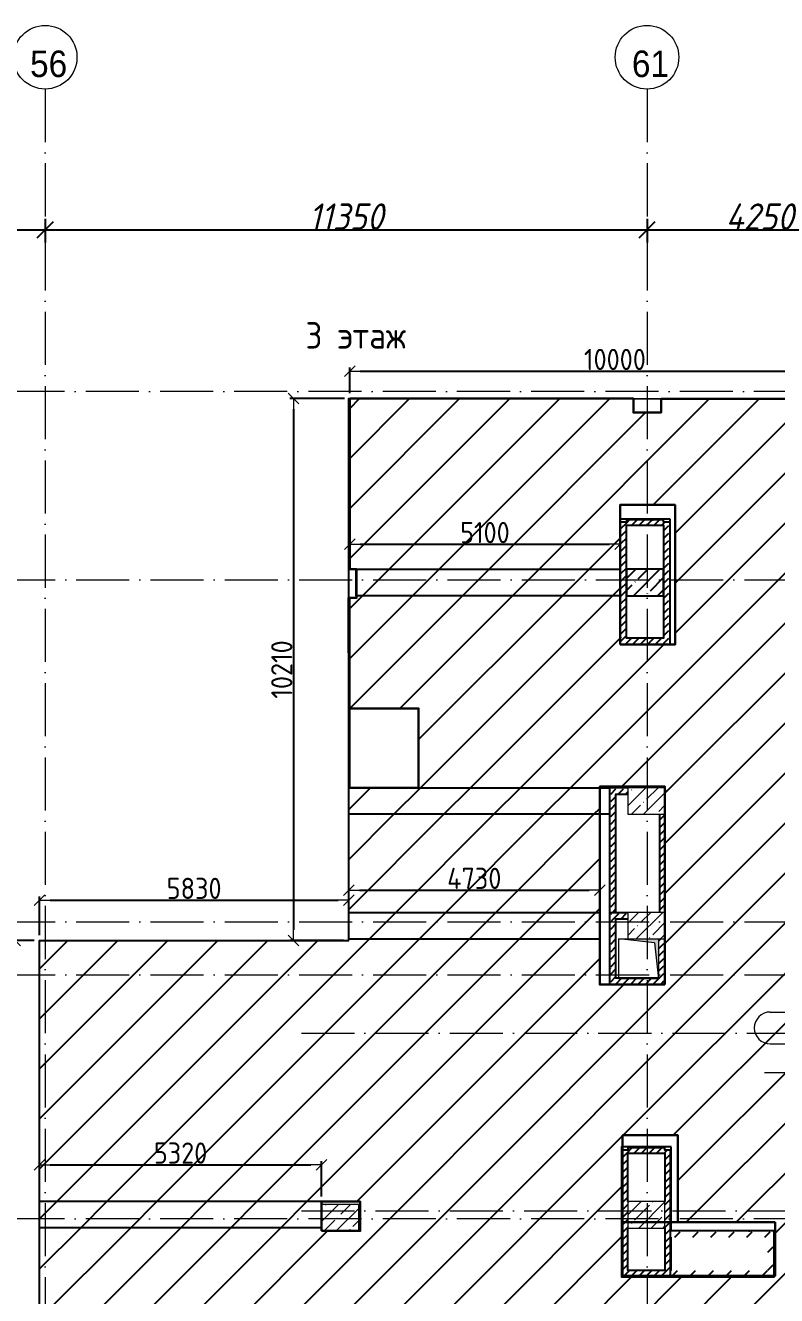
# Model space of a CAD drawing. Header units: millimetres. Extents: x 6277 to 253996, y -115614 to 184496.
# Drawn here: x 20718 to 34885, y 103459 to 127406 of the extents above; entities that cross this region are included whole.
import ezdxf

# ---------------------------------------------------------------- set-up
doc = ezdxf.new("R2010")
doc.units = ezdxf.units.MM
doc.linetypes.add('50_200_ШТРИХ_1Т_ш5_п1_п1_', pattern=[1400, 1000, -200, 0, -200])
for name, color, linetype, lineweight in [('A-ANNO-DIMS', 7, 'Continuous', 9), ('S-COLS-1', 7, 'Continuous', 5), ('Основные линии', 7, 'Continuous', 30), ('Размеры', 7, 'Continuous', 15)]:
    doc.layers.add(name, color=color, linetype=linetype, lineweight=lineweight)
for name, color, linetype, lineweight, true_color in [('A-AREA-IDEN-1', 7, 'Continuous', 9, 0xaaaaaa), ('M-EQPM-1', 7, 'Continuous', 9, 0xaaaaaa), ('M-EQPM-2', 7, 'Continuous', 9, 0xe2e2e2), ('Оси-1', 7, 'Continuous', 20, 0xaaaaaa), ('Оси-2', 7, 'Continuous', 9, 0xaaaaaa), ('Оси-3', 7, '50_200_ШТРИХ_1Т_ш5_п1_п1_', 9, 0xaaaaaa)]:
    doc.layers.add(name, color=color, linetype=linetype, lineweight=lineweight, true_color=true_color)
doc.styles.add('Arial', font='arial.ttf', dxfattribs={"width": 0.9, "height": 500})
doc.styles.add('ISOCPEUR_I_1', font='isocpeui.ttf', dxfattribs={"width": 0.9, "height": 500})
doc.styles.add('СПДС', font='isocpeur.ttf', dxfattribs={"width": 0.9})
doc.dimstyles.new('ISO-2_5_0_9К_БОЛЬШОЙ', dxfattribs={"dimscale": 304.8, "dimtxt": 497.990588, "dimasz": 0.984252, "dimexe": 0.787402, "dimexo": 0, "dimgap": 0, "dimtad": 1, "dimdec": 0, "dimzin": 0, "dimdsep": 46, "dimtxsty": 'ISOCPEUR_I_1', "dimblk1": 'OBLIQUE', "dimblk2": 'OBLIQUE', "dimsah": 1, "dimcen": 0.09, "dimdle": 0.787402, "dimazin": 0, "dimtfac": 1, "dimtdec": 4, "dimtix": 1, "dimtmove": 0, "dimatfit": 3, "dimfxl": 1, "dimtvp": 1, "dimtolj": 1, "dimtzin": 0, "dimarcsym": 2})
doc.dimstyles.new('Больше Размера А3', dxfattribs={"dimtxt": 400, "dimasz": 200, "dimexe": 70, "dimexo": 100, "dimgap": 20, "dimtad": 1, "dimdec": 0, "dimrnd": 10, "dimzin": 0, "dimdsep": 46, "dimtxsty": 'СПДС', "dimblk": 'ARROWHEAD_6', "dimcen": 1, "dimclrd": 256, "dimclre": 256, "dimclrt": 256, "dimazin": 0, "dimtfac": 1, "dimtdec": 0, "dimtmove": 2, "dimatfit": 3, "dimfxl": 1, "dimtolj": 1, "dimtzin": 0, "dimarcsym": 0})
pattern_1 = [(0, (-56770.59, 34851.68), (406.4, 101.6), [6.706, -298.094, 6.706, -298.094, -1625.6]), (0, (-56770.59, 34851.68), (406.4, 101.6), [-609.6, 6.706, -602.894, 6.706, -298.094, -711.2]), (0, (-56770.59, 34851.68), (406.4, 101.6), [-1524, 6.706, -196.494, 6.706, -501.294]), (120, (-56618.19, 34902.48), (-291.18818, 301.15272), [6.706, -298.094, 6.706, -298.094, -1625.6]), (120, (-56618.19, 34902.48), (-291.18818, 301.15272), [-609.6, 6.706, -602.894, 6.706, -298.094, -711.2]), (120, (-56618.19, 34902.48), (-291.18818, 301.15272), [-1524, 6.706, -196.494, 6.706, -501.294]), (240, (-56567.39, 35105.68), (-115.21182, -402.75272), [6.706, -298.094, 6.706, -298.094, -1625.6]), (240, (-56567.39, 35105.68), (-115.21182, -402.75272), [-609.6, 6.706, -602.894, 6.706, -298.094, -711.2]), (240, (-56567.39, 35105.68), (-115.21182, -402.75272), [-1524, 6.706, -196.494, 6.706, -501.294])]
pattern_2 = [(45, (-56770.59, 34851.68), (-70.71068, 70.71068), [])]
pattern_3 = [(0, (-56796.42, 34972.68), (406.4, 101.6), [6.706, -298.094, 6.706, -298.094, -1625.6]), (0, (-56796.42, 34972.68), (406.4, 101.6), [-609.6, 6.706, -602.894, 6.706, -298.094, -711.2]), (0, (-56796.42, 34972.68), (406.4, 101.6), [-1524, 6.706, -196.494, 6.706, -501.294]), (120, (-56644.02, 35023.48), (-291.18818, 301.15272), [6.706, -298.094, 6.706, -298.094, -1625.6]), (120, (-56644.02, 35023.48), (-291.18818, 301.15272), [-609.6, 6.706, -602.894, 6.706, -298.094, -711.2]), (120, (-56644.02, 35023.48), (-291.18818, 301.15272), [-1524, 6.706, -196.494, 6.706, -501.294]), (240, (-56593.22, 35226.68), (-115.21182, -402.75272), [6.706, -298.094, 6.706, -298.094, -1625.6]), (240, (-56593.22, 35226.68), (-115.21182, -402.75272), [-609.6, 6.706, -602.894, 6.706, -298.094, -711.2]), (240, (-56593.22, 35226.68), (-115.21182, -402.75272), [-1524, 6.706, -196.494, 6.706, -501.294])]
pattern_4 = [(45, (-56796.42, 34972.68), (-70.71068, 70.71068), [])]
pattern_5 = [(45, (-56770.59, 34851.68), (-169.70563, 169.70563), [])]

# ---------------------------------------------------------------- blocks, each defined once
blk = doc.blocks.new('BSC_Колонна _Прямоугольная - 500х700-V301-АИ_План этажа_Стены_3')
at = {"layer": 'S-COLS-1'}
h = blk.add_hatch(dxfattribs=at)
h.set_pattern_fill('FP_207', color=256, style=0, pattern_type=2)
h.set_pattern_definition([(315, (-70130.7, 83450), (228.0985, 228.0985), []), (315, (-70130.7, 83221.9), (228.0985, 228.0985), [403.225, -80.645, 6.706, -73.939])])
h.paths.add_polyline_path([(-250, 234), (-250, -350), (250, -350), (250, 350), (-250, 350)])
for p, q in [((250, 350), (-250, 350)), ((-250, 350), (-250, -350)), ((250, -350), (250, 350)), ((-250, -350), (250, -350))]:
    blk.add_line(p, q, dxfattribs=at)
blk = doc.blocks.new('BSC_Колонна _Прямоугольная - 500х700-V302-АИ_План этажа_Стены_3')
at = {"layer": 'S-COLS-1'}
h = blk.add_hatch(dxfattribs=at)
h.set_pattern_fill('FP_208', color=256, style=0, pattern_type=2)
h.set_pattern_definition([(315, (-70130.7, 89200), (228.0985, 228.0985), []), (315, (-70130.7, 88971.9), (228.0985, 228.0985), [403.225, -80.645, 6.706, -73.939])])
h.paths.add_polyline_path([(-250, 350), (-250, -350), (250, -350), (250, 350), (-103, 350)])
for p, q in [((250, 350), (-250, 350)), ((-250, 350), (-250, -350)), ((250, -350), (250, 350)), ((-250, -350), (250, -350))]:
    blk.add_line(p, q, dxfattribs=at)
blk = doc.blocks.new('BSC_Колонна _Прямоугольная - 500х700-V304-АИ_План этажа_Стены_3')
at = {"layer": 'S-COLS-1'}
h = blk.add_hatch(dxfattribs=at)
h.set_pattern_fill('FP_210', color=256, style=0, pattern_type=2)
h.set_pattern_definition([(315, (-75580.7, 89200), (228.0985, 228.0985), []), (315, (-75580.7, 88971.9), (228.0985, 228.0985), [403.225, -80.645, 6.706, -73.939])])
h.paths.add_polyline_path([(-250, 350), (-250, -350), (250, -350), (250, 350), (110, 350)])
for p, q in [((250, 350), (-250, 350)), ((250, -350), (250, 350)), ((-250, -230), (-250, -350)), ((-250, -350), (250, -350))]:
    blk.add_line(p, q, dxfattribs=at)
blk = doc.blocks.new('BSC_Колонна _Прямоугольная - 500х700-V305-АИ_План этажа_Стены_3')
at = {"layer": 'S-COLS-1'}
h = blk.add_hatch(dxfattribs=at)
h.set_pattern_fill('FP_211', color=256, style=0, pattern_type=2)
h.set_pattern_definition([(315, (-77930.7, 89200), (228.0985, 228.0985), []), (315, (-77930.7, 88971.9), (228.0985, 228.0985), [403.225, -80.645, 6.706, -73.939])])
h.paths.add_polyline_path([(-250, 350), (-250, -350), (250, -350), (250, 350)])
for p, q in [((250, 350), (-250, 350)), ((-250, 350), (-250, -350)), ((250, -350), (250, 350)), ((-250, -350), (250, -350))]:
    blk.add_line(p, q, dxfattribs=at)
blk = doc.blocks.new('Канал вертикальный прямоугольный - Шахта - значок проема-24087406-АИ_План этажа_Стены_3')
at = {"layer": 'M-EQPM-2'}
blk.add_hatch(color=256, dxfattribs=at).paths.add_polyline_path([(375, 375), (-375, 375), (-375, -375), (-300, 300)])
at = {"layer": 'M-EQPM-1'}
for p, q in [((-375, -375), (-375, 375)), ((-375, 375), (375, 375)), ((-300, 300), (-375, -375)), ((-300, 300), (375, 375)), ((375, 375), (375, -375)), ((375, -375), (-375, -375))]:
    blk.add_line(p, q, dxfattribs=at)
blk = doc.blocks.new('AAR_СКБ_Марка_помещения_1_5 ммп - Номер _ Площадь-27962135-АИ_План этажа_Стены_3')
at = {"layer": 'A-AREA-IDEN-1'}
for p, q in [((-2.99, 3), (3.01, 3)), ((-2.99, 0), (3.01, 0)), ((-3.53, -2.69), (3.53, -2.69))]:
    blk.add_line(p, q, dxfattribs=at)
for centre, start, end in [((-2.99, 1.5), 90, 270), ((3.01, 1.5), 270, 90)]:
    blk.add_arc(centre, 1.5, start, end, dxfattribs=at)
blk = doc.blocks.new('Ось сетки - Круг_Ø6_00__ISO-2_5_0_9K_-17386508-АИ_План этажа_Стены_3')
at = {"layer": 'Оси-1'}
blk.add_circle((0, 0), 3, dxfattribs=at)
blk = doc.blocks.new('_Oblique')
at = {"color": 0, "linetype": 'ByBlock', "lineweight": -2}
blk.add_line((-0.5, -0.5), (0.5, 0.5), dxfattribs=at)
blk = doc.blocks.new('*D41')
at = {"layer": 'A-ANNO-DIMS', "color": 0, "lineweight": -2, "transparency": 16777216}
for p, q in [((18191, 123762), (18191, 123310)), ((21091, 123762), (21091, 123310)), ((17951, 123550), (21331, 123550))]:
    blk.add_line(p, q, dxfattribs=at)
at = {"layer": 'Defpoints', "color": 0, "transparency": 16777216}
for p in [(18191, 123762), (21091, 123762), (21091, 123550)]:
    blk.add_point(p, dxfattribs=at)
at = {"layer": 'A-ANNO-DIMS', "color": 0, "lineweight": -2, "transparency": 16777216, "xscale": 300, "yscale": 300, "zscale": 300, "rotation": 180}
blk.add_blockref('_Oblique', (18191, 123550), dxfattribs=at)
at = {"layer": 'A-ANNO-DIMS', "color": 0, "lineweight": -2, "transparency": 16777216, "xscale": 300, "yscale": 300, "zscale": 300}
blk.add_blockref('_Oblique', (21091, 123550), dxfattribs=at)
at = {"layer": 'A-ANNO-DIMS', "color": 0, "transparency": 16777216, "insert": (19641, 123800), "char_height": 500, "width": 1516.96, "attachment_point": 5, "style": 'ISOCPEUR_I_1'}
blk.add_mtext('\\A1;2900', dxfattribs=at)
blk = doc.blocks.new('*D42')
at = {"layer": 'A-ANNO-DIMS', "color": 0, "lineweight": -2, "transparency": 16777216}
for p, q in [((21091, 123762), (21091, 123310)), ((32441, 123762), (32441, 123310)), ((20851, 123550), (32681, 123550))]:
    blk.add_line(p, q, dxfattribs=at)
at = {"layer": 'Defpoints', "color": 0, "transparency": 16777216}
for p in [(21091, 123762), (32441, 123762), (32441, 123550)]:
    blk.add_point(p, dxfattribs=at)
at = {"layer": 'A-ANNO-DIMS', "color": 0, "lineweight": -2, "transparency": 16777216, "xscale": 300, "yscale": 300, "zscale": 300, "rotation": 180}
blk.add_blockref('_Oblique', (21091, 123550), dxfattribs=at)
at = {"layer": 'A-ANNO-DIMS', "color": 0, "lineweight": -2, "transparency": 16777216, "xscale": 300, "yscale": 300, "zscale": 300}
blk.add_blockref('_Oblique', (32441, 123550), dxfattribs=at)
at = {"layer": 'A-ANNO-DIMS', "color": 0, "transparency": 16777216, "insert": (26766, 123800), "char_height": 500, "width": 1666.35, "attachment_point": 5, "style": 'ISOCPEUR_I_1'}
blk.add_mtext('\\A1;11350', dxfattribs=at)
blk = doc.blocks.new('*D43')
at = {"layer": 'A-ANNO-DIMS', "color": 0, "lineweight": -2, "transparency": 16777216}
for p, q in [((32441, 123762), (32441, 123310)), ((36691, 123762), (36691, 123310)), ((32201, 123550), (36931, 123550))]:
    blk.add_line(p, q, dxfattribs=at)
at = {"layer": 'Defpoints', "color": 0, "transparency": 16777216}
for p in [(32441, 123762), (36691, 123762), (36691, 123550)]:
    blk.add_point(p, dxfattribs=at)
at = {"layer": 'A-ANNO-DIMS', "color": 0, "lineweight": -2, "transparency": 16777216, "xscale": 300, "yscale": 300, "zscale": 300, "rotation": 180}
blk.add_blockref('_Oblique', (32441, 123550), dxfattribs=at)
at = {"layer": 'A-ANNO-DIMS', "color": 0, "lineweight": -2, "transparency": 16777216, "xscale": 300, "yscale": 300, "zscale": 300}
blk.add_blockref('_Oblique', (36691, 123550), dxfattribs=at)
at = {"layer": 'A-ANNO-DIMS', "color": 0, "transparency": 16777216, "insert": (34566, 123800), "char_height": 500, "width": 1562.92, "attachment_point": 5, "style": 'ISOCPEUR_I_1'}
blk.add_mtext('\\A1;4250', dxfattribs=at)
blk = doc.blocks.new('ARROWHEAD_6')
at = {"color": 0, "linetype": 'Continuous'}
for p, q in [((0, 0), (-1, 0)), ((-0.5, -0.5), (0.5, 0.5))]:
    blk.add_line(p, q, dxfattribs=at)
blk = doc.blocks.new('*D96')
at = {"layer": 'Defpoints', "color": 0, "transparency": 16777216}
for p in [(36838, 120888), (26834, 120370), (36838, 120370)]:
    blk.add_point(p, dxfattribs=at)
at = {"layer": 'Размеры', "lineweight": -2, "transparency": 16777216}
for p, q in [((26834, 120470), (26834, 120958)), ((36838, 120470), (36838, 120958)), ((27034, 120888), (36638, 120888))]:
    blk.add_line(p, q, dxfattribs=at)
at = {"layer": 'Размеры', "lineweight": -2, "transparency": 16777216, "xscale": 200, "yscale": 200, "zscale": 200, "rotation": 180}
blk.add_blockref('ARROWHEAD_6', (26834, 120888), dxfattribs=at)
at = {"layer": 'Размеры', "lineweight": -2, "transparency": 16777216, "xscale": 200, "yscale": 200, "zscale": 200}
blk.add_blockref('ARROWHEAD_6', (36838, 120888), dxfattribs=at)
at = {"layer": 'Размеры', "transparency": 16777216, "insert": (31836, 121108), "char_height": 400, "attachment_point": 5, "style": 'СПДС'}
blk.add_mtext('\\A1;10000', dxfattribs=at)
blk = doc.blocks.new('*D104')
at = {"layer": 'Defpoints', "color": 0, "transparency": 16777216}
for p in [(20526, 110156), (20985, 110156), (20985, 102046)]:
    blk.add_point(p, dxfattribs=at)
at = {"layer": 'Размеры', "lineweight": -2, "transparency": 16777216}
for p, q in [((20885, 110156), (20456, 110156)), ((20526, 102246), (20526, 109956)), ((20885, 102046), (20456, 102046))]:
    blk.add_line(p, q, dxfattribs=at)
at = {"layer": 'Размеры', "lineweight": -2, "transparency": 16777216, "xscale": 200, "yscale": 200, "zscale": 200}
for p, rotation in [((20526, 110156), 90), ((20526, 102046), 270)]:
    blk.add_blockref('ARROWHEAD_6', p, dxfattribs=dict(at, rotation=rotation))
at = {"layer": 'Размеры', "transparency": 16777216, "insert": (20306, 106101), "char_height": 400, "attachment_point": 5, "rotation": 90, "style": 'СПДС'}
blk.add_mtext('\\A1;8110', dxfattribs=at)
blk = doc.blocks.new('*D105')
at = {"layer": 'Defpoints', "color": 0, "transparency": 16777216}
for p in [(26816, 110916), (20985, 110156), (26816, 110156)]:
    blk.add_point(p, dxfattribs=at)
at = {"layer": 'Размеры', "lineweight": -2, "transparency": 16777216}
for p, q in [((20985, 110256), (20985, 110986)), ((21185, 110916), (26616, 110916)), ((26816, 110256), (26816, 110986))]:
    blk.add_line(p, q, dxfattribs=at)
at = {"layer": 'Размеры', "lineweight": -2, "transparency": 16777216, "xscale": 200, "yscale": 200, "zscale": 200, "rotation": 180}
blk.add_blockref('ARROWHEAD_6', (20985, 110916), dxfattribs=at)
at = {"layer": 'Размеры', "lineweight": -2, "transparency": 16777216, "xscale": 200, "yscale": 200, "zscale": 200}
blk.add_blockref('ARROWHEAD_6', (26816, 110916), dxfattribs=at)
at = {"layer": 'Размеры', "transparency": 16777216, "insert": (23900, 111136), "char_height": 400, "attachment_point": 5, "style": 'СПДС'}
blk.add_mtext('\\A1;5830', dxfattribs=at)
blk = doc.blocks.new('*D106')
at = {"layer": 'Defpoints', "color": 0, "transparency": 16777216}
for p in [(26834, 120370), (25773, 110156), (26816, 110156)]:
    blk.add_point(p, dxfattribs=at)
at = {"layer": 'Размеры', "lineweight": -2, "transparency": 16777216}
for p, q in [((26734, 120370), (25703, 120370)), ((25773, 120170), (25773, 110356)), ((26716, 110156), (25703, 110156))]:
    blk.add_line(p, q, dxfattribs=at)
at = {"layer": 'Размеры', "lineweight": -2, "transparency": 16777216, "xscale": 200, "yscale": 200, "zscale": 200}
for p, rotation in [((25773, 120370), 90), ((25773, 110156), 270)]:
    blk.add_blockref('ARROWHEAD_6', p, dxfattribs=dict(at, rotation=rotation))
at = {"layer": 'Размеры', "transparency": 16777216, "insert": (25553, 115263), "char_height": 400, "attachment_point": 5, "rotation": 90, "style": 'СПДС'}
blk.add_mtext('\\A1;10210', dxfattribs=at)
blk = doc.blocks.new('*D116')
at = {"layer": 'Defpoints', "color": 0, "transparency": 16777216}
for p in [(31934, 117624), (26834, 117153), (31934, 117153)]:
    blk.add_point(p, dxfattribs=at)
at = {"layer": 'Размеры', "lineweight": -2, "transparency": 16777216}
for p, q in [((26834, 117253), (26834, 117694)), ((27034, 117624), (31734, 117624)), ((31934, 117253), (31934, 117694))]:
    blk.add_line(p, q, dxfattribs=at)
at = {"layer": 'Размеры', "lineweight": -2, "transparency": 16777216, "xscale": 200, "yscale": 200, "zscale": 200, "rotation": 180}
blk.add_blockref('ARROWHEAD_6', (26834, 117624), dxfattribs=at)
at = {"layer": 'Размеры', "lineweight": -2, "transparency": 16777216, "xscale": 200, "yscale": 200, "zscale": 200}
blk.add_blockref('ARROWHEAD_6', (31934, 117624), dxfattribs=at)
at = {"layer": 'Размеры', "transparency": 16777216, "insert": (29384, 117844), "char_height": 400, "attachment_point": 5, "style": 'СПДС'}
blk.add_mtext('\\A1;5100', dxfattribs=at)
blk = doc.blocks.new('*D120')
at = {"layer": 'Defpoints', "color": 0, "transparency": 16777216}
for p in [(31549, 111105), (26816, 110621), (31549, 110506)]:
    blk.add_point(p, dxfattribs=at)
at = {"layer": 'Размеры', "lineweight": -2, "transparency": 16777216}
for p, q in [((26816, 110721), (26816, 111175)), ((31549, 110606), (31549, 111175)), ((27016, 111105), (31349, 111105))]:
    blk.add_line(p, q, dxfattribs=at)
at = {"layer": 'Размеры', "lineweight": -2, "transparency": 16777216, "xscale": 200, "yscale": 200, "zscale": 200, "rotation": 180}
blk.add_blockref('ARROWHEAD_6', (26816, 111105), dxfattribs=at)
at = {"layer": 'Размеры', "lineweight": -2, "transparency": 16777216, "xscale": 200, "yscale": 200, "zscale": 200}
blk.add_blockref('ARROWHEAD_6', (31549, 111105), dxfattribs=at)
at = {"layer": 'Размеры', "transparency": 16777216, "insert": (29183, 111325), "char_height": 400, "attachment_point": 5, "style": 'СПДС'}
blk.add_mtext('\\A1;4730', dxfattribs=at)
blk = doc.blocks.new('*D121')
at = {"layer": 'Defpoints', "color": 0, "transparency": 16777216}
for p in [(26304, 105926), (20985, 105238), (26304, 105230)]:
    blk.add_point(p, dxfattribs=at)
at = {"layer": 'Размеры', "lineweight": -2, "transparency": 16777216}
for p, q in [((20985, 105338), (20985, 105996)), ((21185, 105926), (26104, 105926)), ((26304, 105330), (26304, 105996))]:
    blk.add_line(p, q, dxfattribs=at)
at = {"layer": 'Размеры', "lineweight": -2, "transparency": 16777216, "xscale": 200, "yscale": 200, "zscale": 200, "rotation": 180}
blk.add_blockref('ARROWHEAD_6', (20985, 105926), dxfattribs=at)
at = {"layer": 'Размеры', "lineweight": -2, "transparency": 16777216, "xscale": 200, "yscale": 200, "zscale": 200}
blk.add_blockref('ARROWHEAD_6', (26304, 105926), dxfattribs=at)
at = {"layer": 'Размеры', "transparency": 16777216, "insert": (23644, 106146), "char_height": 400, "attachment_point": 5, "style": 'СПДС'}
blk.add_mtext('\\A1;5320', dxfattribs=at)
blk = doc.blocks.new('osi')
at = {"layer": 'Оси-3'}
for p, q in [((21090.8, 126205.7), (21090.8, 83013.9)), ((32440.8, 126205.7), (32440.8, 83013.9)), ((48058.7, 120505.8), (6276.8, 120505.8)), ((6276.8, 116955.5), (48058.7, 116955.5)), ((6276.8, 110505.8), (48058.7, 110505.8)), ((6276.8, 109505.8), (48058.7, 109505.8)), ((25922, 108405.8), (48058.7, 108405.8)), ((48058.7, 104905.8), (6276.8, 104905.8)), ((25922, 105055.8), (48058.7, 105055.8))]:
    blk.add_line(p, q, dxfattribs=at)
at = {"layer": 'Оси-1', "xscale": 199.9999999999999, "yscale": 199.9999999999999, "zscale": 199.9999999999999, "rotation": 180}
for p in [(21090.8, 126805.7), (32440.8, 126805.7)]:
    blk.add_blockref('Ось сетки - Круг_Ø6_00__ISO-2_5_0_9K_-17386508-АИ_План этажа_Стены_3', p, dxfattribs=at)
at = {"layer": 'Оси-2', "char_height": 500, "width": 702, "attachment_point": 5, "line_spacing_factor": 0.936439, "style": 'Arial'}
for s, insert in [('\\pxqc,t4.572,9.144,13.716,18.288,22.86,27.432,32.004,36.576,41.148,45.72,50.292,54.864,59.436,64.008,68.58,73.152,77.724,82.296,86.868,91.44,96.012,100.584,105.156,109.728,114.3,118.872,123.444,128.016,132.588,137.16,141.732,146.304;{56}', (21155.9, 126678.6)), ('\\pxqc,t4.572,9.144,13.716,18.288,22.86,27.432,32.004,36.576,41.148,45.72,50.292,54.864,59.436,64.008,68.58,73.152,77.724,82.296,86.868,91.44,96.012,100.584,105.156,109.728,114.3,118.872,123.444,128.016,132.588,137.16,141.732,146.304;{61}', (32505.9, 126678.6))]:
    blk.add_mtext(s, dxfattribs=dict(at, insert=insert))
at = {"layer": 'A-ANNO-DIMS'}
for base, p1, p2, override, picture, middle in [((21090.8, 123550.1), (18190.8, 123762.2), (21090.8, 123762.2), {"dimpost": '<>', "dimfxl": 2900}, '*D41', (19640.8, 123800.1)), ((32440.8, 123550.1), (21090.8, 123762.2), (32440.8, 123762.2), {"dimpost": '<>', "dimfxl": 11350}, '*D42', (26765.8, 123800.1)), ((36690.8, 123550.1), (32440.8, 123762.2), (36690.8, 123762.2), {"dimpost": '<>', "dimfxl": 4250}, '*D43', (34565.8, 123800.1))]:
    dim = blk.add_linear_dim(base=base, p1=p1, p2=p2, dimstyle='ISO-2_5_0_9К_БОЛЬШОЙ', override=override, dxfattribs=at)
    dim.commit()
    dim.dimension.update_dxf_attribs({"geometry": picture, "text_midpoint": middle})

msp = doc.modelspace()

# ---------------------------------------------------------------- hatches: boundary and pattern name
h = msp.add_hatch()
h.set_pattern_fill('ANSI31', color=3, scale=210)
h.paths.add_polyline_path([(44408.4, 107426.4), (43994.6, 107426.4), (37453.6, 107440.2), (37453.6, 107437.8), (36753.6, 107437.8), (36753.6, 107937.8), (37321.9, 107937.8), (37321.9, 107940.4), (44400.4, 107940.4), (44400.4, 112631.5), (44399.4, 113271.7), (43970.4, 113271.7), (37453.6, 113290.1), (37453.6, 113287.8), (36753.6, 113287.8), (36753.6, 113787.8), (37321.9, 113787.8), (37321.9, 113790.4), (44394.8, 113790.4), (44394.8, 116061.4), (44149.8, 116061.4), (44149.8, 116306.4), (37177.8, 116306.4), (37177.8, 116096.4), (36657.8, 116096.4), (36637.8, 116096.4), (36637.8, 118546.4), (36837.8, 118546.4), (36837.8, 120133.4), (36637.8, 120133.4), (36407.8, 120133.4), (36407.8, 120363.4), (32707.8, 120363.4), (32707.8, 120107.4), (32183.8, 120107.4), (32183.8, 120366.6), (26833.8, 120370.4), (26833.8, 117153.4), (26963.8, 117153.4), (31933.6, 117153.4), (31933.6, 118365.4), (32969.6, 118365.4), (32969.6, 115733.4), (31933.6, 115733.4), (31933.6, 116653.4), (26963.8, 116653.4), (26963.8, 116613.4), (26828.8, 116613.4), (26828.8, 114530.4), (28133.9, 114530.4), (28133.9, 113032.4), (31549.4, 113032.4), (31549.4, 113056.7), (32779.4, 113056.7), (32779.4, 109322.7), (31549.4, 109322.7), (31549.4, 110181.4), (26815.8, 110181.4), (26815.8, 110156.4), (20984.8, 110156.4), (20984.8, 105238), (26303.6, 105238), (27031.6, 105230), (27031.6, 104678), (26303.6, 104678), (26303.6, 104738), (20984.8, 104738), (20984.8, 102046.4), (18175.8, 102046.4), (18175.8, 99125.6), (18360.8, 99125.6), (18360.8, 98305.8), (29130.8, 98305.8), (29130.7, 98232.4), (32079.4, 98232.4), (32079.4, 98252.4), (32799.4, 98252.4), (32799.4, 97732.4), (32079.4, 97732.4), (29130.1, 97732.4), (29126.3, 94732.4), (32079.4, 94732.4), (32809.4, 94732.4), (32809.4, 94207.4), (32079.4, 94207.4), (32079.4, 94232.4), (29125.7, 94232.4), (29119.9, 89616.5), (36053, 89607.9), (36053, 90781.4), (44315.6, 90781.4), (44315.6, 89931.4), (44435.1, 89931.4), (44427.1, 95161.4), (44210.6, 95161.4), (44210.6, 95340.4), (43973.6, 95340.4), (37453.6, 95340.4), (37453.6, 95337.8), (36753.6, 95337.8), (36753.6, 95837.8), (37351.9, 95837.8), (37351.9, 95840.4), (44426, 95840.4), (44422.2, 98360.4), (37453.6, 98360.4), (37453.6, 98337.8), (36753.6, 98337.8), (36753.6, 98837.8), (37453.6, 98837.8), (37453.6, 98860.4), (44421.4, 98860.4), (44413.5, 104090.4), (43962.6, 104090.4), (37453.6, 104090.4), (37453.6, 104087.8), (36753.6, 104087.8), (36753.6, 104587.8), (37453.6, 104587.8), (37453.6, 104590.4), (44412.7, 104590.4)])
h.paths.add_polyline_path([(31959.4, 106262.7), (31979.4, 106482.4), (33022.6, 106482.4), (33022.6, 104840.4), (34859.4, 104840.4), (34859.4, 103812.4), (32879.4, 103812.4), (31959.4, 103812.4)], flags=16)
h.paths.add_polyline_path([(32079.4, 105232.4), (32079.4, 106142.7), (32779.4, 106142.7), (32779.4, 105232.4), (32779.4, 104732.4), (32779.4, 103932.4), (32079.4, 103932.4), (32079.4, 104732.4)], flags=0)
h.paths.add_polyline_path([(31702.1, 101287.5), (31702.1, 101320), (33352.1, 101320), (33352.1, 99485), (31702.1, 99485), (31702.1, 100787.5), (27294.6, 100787.5), (27294.6, 99987.5), (27123.6, 99987.5), (27123.6, 99967.5), (25858.6, 99967.5), (25858.6, 101227.5), (25878.6, 101579.5), (27294.6, 101579.5), (27294.6, 101287.5)], flags=16)
h.paths.add_polyline_path([(25978.6, 101287.5), (26303.6, 101287.5), (26303.6, 101267.5), (25978.6, 101267.5)], flags=0)
h.paths.add_polyline_path([(31702.1, 101307.5), (32053.6, 101307.5), (32753.6, 101287.5), (32753.6, 100787.5), (32773.6, 100787.5), (32773.6, 99485), (31702.1, 99485), (31702.1, 99505)], flags=0)
h.paths.add_polyline_path([(31822.1, 101187.5), (32053.6, 101187.5), (32053.6, 100787.5), (32653.6, 100787.5), (32653.6, 99605), (31822.1, 99605)], flags=0)
h.paths.add_polyline_path([(21526.8, 101925.4), (21526.8, 101380.4), (20806.8, 101380.4), (20806.8, 101925.4)], flags=16)
h.paths.add_polyline_path([(31549.4, 112532.4), (26815.8, 112532.4), (26815.8, 110681.4), (31549.4, 110681.4)], flags=17)
h.paths.add_polyline_path([(43427.9, 104590.4), (41427.9, 104590.4), (41427.9, 106390.4), (43427.9, 106390.4)], flags=17)
h.paths.add_polyline_path([(43427.9, 93540.4), (41427.9, 93540.4), (41427.9, 95340.4), (43427.9, 95340.4)], flags=16)
h = msp.add_hatch()
h.set_pattern_fill('FP_3', color=256, style=0, pattern_type=2)
h.set_pattern_definition(pattern_3)
h.paths.add_polyline_path([(32753.6, 118083.4), (32753.6, 118103.4), (32053.6, 118103.4), (32053.6, 118083.4)])
h = msp.add_hatch()
h.set_pattern_fill('FP_5', color=256, style=0, pattern_type=2)
h.set_pattern_definition(pattern_4)
h.paths.add_polyline_path([(32053.6, 117983.4), (32753.6, 117983.4), (32753.6, 118083.4), (32053.6, 118083.4), (32053.6, 118043.4)])
h = msp.add_hatch()
h.set_pattern_fill('FP_3', color=256, style=0, pattern_type=2)
h.set_pattern_definition(pattern_3)
h.paths.add_polyline_path([(31953.6, 115753.4), (31953.6, 118043.4), (31933.6, 118043.4), (31933.6, 115753.4)])
h = msp.add_hatch()
h.set_pattern_fill('FP_5', color=256, style=0, pattern_type=2)
h.set_pattern_definition(pattern_4)
h.paths.add_polyline_path([(31953.6, 115853.4), (32053.6, 115853.4), (32053.6, 118043.4), (31953.6, 118043.4), (31953.6, 116326.7)])
h = msp.add_hatch()
h.set_pattern_fill('FP_5', color=256, style=0, pattern_type=2)
h.set_pattern_definition(pattern_4)
h.paths.add_polyline_path([(32753.6, 115753.4), (32853.6, 115753.4), (32853.6, 118043.4), (32753.6, 118043.4), (32753.6, 115853.4)])
h = msp.add_hatch()
h.set_pattern_fill('FP_3', color=256, style=0, pattern_type=2)
h.set_pattern_definition(pattern_3)
h.paths.add_polyline_path([(32873.6, 115733.4), (32873.6, 118043.4), (32853.6, 118043.4), (32853.6, 115733.4)])
h = msp.add_hatch()
h.set_pattern_fill('ANSI31', color=3, scale=210)
h.paths.add_polyline_path([(31933.6, 117153.4), (26963.8, 117153.4), (26963.8, 116653.4), (31933.6, 116653.4)])
h.paths.add_polyline_path([(31549.4, 113032.4), (26815.8, 113032.4), (26815.8, 112532.4), (31549.4, 112532.4)])
h.paths.add_polyline_path([(31549.4, 110681.4), (26815.8, 110681.4), (26815.8, 110181.4), (31549.4, 110181.4)])
h.paths.add_polyline_path([(26303.6, 105238), (20984.8, 105238), (20984.8, 104738), (26303.6, 104738)])
h.paths.add_polyline_path([(31702.1, 101287.5), (27294.6, 101287.5), (27294.6, 100787.5), (31702.1, 100787.5)])
h.paths.add_polyline_path([(32079.4, 98232.4), (29130.7, 98232.4), (29130.1, 97732.4), (32079.4, 97732.4)])
h.paths.add_polyline_path([(32079.4, 94732.4), (29126.3, 94732.4), (29125.7, 94232.4), (32079.4, 94232.4)])
h.paths.add_polyline_path([(43973.6, 95840.4), (37453.6, 95840.4), (37453.6, 95340.4), (43973.6, 95340.4)])
h.paths.add_polyline_path([(43972.6, 98860.4), (37453.6, 98860.4), (37453.6, 98837.8), (37453.6, 98360.4), (43972.6, 98360.4)])
h.paths.add_polyline_path([(43962.6, 104590.4), (37453.6, 104590.4), (37453.6, 104090.4), (43962.6, 104090.4)])
h.paths.add_polyline_path([(43980.4, 107940.4), (37453.6, 107940.4), (37453.6, 107440.4), (43994.2, 107440.4)])
h.paths.add_polyline_path([(43959.8, 113790.4), (37453.6, 113790.4), (37453.6, 113290.4), (43970, 113290.4)])
h = msp.add_hatch()
h.set_pattern_fill('FP_1', color=256, style=0, pattern_type=2)
h.set_pattern_definition([(45, (-56796.42, 34972.68), (-228.0985, 228.0985), []), (45, (-56568.32, 34972.68), (-228.0985, 228.0985), [403.225, -80.645, 6.706, -73.939])])
h.paths.add_polyline_path([(32753.6, 116653.4), (32753.6, 117153.4), (32053.6, 117153.4), (32053.6, 116653.4)])
h = msp.add_hatch()
h.set_pattern_fill('FP_3', color=256, style=0, pattern_type=2)
h.set_pattern_definition(pattern_3)
h.paths.add_polyline_path([(31933.6, 115733.4), (32853.6, 115733.4), (32853.6, 115753.4), (31933.6, 115753.4)])
h = msp.add_hatch()
h.set_pattern_fill('FP_5', color=256, style=0, pattern_type=2)
h.set_pattern_definition(pattern_4)
h.paths.add_polyline_path([(32753.6, 115753.4), (32753.6, 115853.4), (31953.6, 115853.4), (31953.6, 115753.4)])
h = msp.add_hatch()
h.set_pattern_fill('FP_3', color=256, style=0, pattern_type=2)
h.set_pattern_definition(pattern_1)
h.paths.add_polyline_path([(31755.6, 110682.4), (31755.6, 113032.4), (31735.6, 113032.4), (31735.6, 110682.4)])
h = msp.add_hatch()
h.set_pattern_fill('FP_3', color=256, style=0, pattern_type=2)
h.set_pattern_definition(pattern_1)
h.paths.add_polyline_path([(31755.6, 113012.4), (32079.4, 113012.4), (32079.4, 113032.4), (31755.6, 113032.4)])
h = msp.add_hatch()
h.set_pattern_fill('FP_5', color=256, style=0, pattern_type=2)
h.set_pattern_definition(pattern_2)
h.paths.add_polyline_path([(31755.6, 110682.4), (31855.6, 110682.4), (31855.6, 113012.4), (31755.6, 113012.4), (31755.6, 111958.3)])
h = msp.add_hatch()
h.set_pattern_fill('FP_5', color=256, style=0, pattern_type=2)
h.set_pattern_definition(pattern_2)
h.paths.add_polyline_path([(32079.4, 112912.4), (32079.4, 113012.4), (31855.6, 113012.4), (31855.6, 112912.4)])
h = msp.add_hatch()
h.set_pattern_fill('FP_3', color=256, style=0, pattern_type=2)
h.set_pattern_definition(pattern_1)
h.paths.add_polyline_path([(32799.4, 110682.4), (32799.4, 112972.4), (32779.4, 112972.4), (32779.4, 110682.4)])
h = msp.add_hatch()
h.set_pattern_fill('FP_5', color=256, style=0, pattern_type=2)
h.set_pattern_definition(pattern_2)
h.paths.add_polyline_path([(32779.4, 110682.4), (32779.4, 112532.4), (32679.4, 112532.4), (32679.4, 110682.4)])
h = msp.add_hatch()
h.set_pattern_fill('FP_3', color=256, style=0, pattern_type=2)
h.set_pattern_definition(pattern_1)
h.paths.add_polyline_path([(32079.4, 110662.4), (32079.4, 110682.4), (31735.6, 110682.4), (31735.6, 110662.4), (31755.6, 110662.4)])
h = msp.add_hatch()
h.set_pattern_fill('FP_3', color=256, style=0, pattern_type=2)
h.set_pattern_definition(pattern_1)
h.paths.add_polyline_path([(31755.6, 109322.7), (31755.6, 110662.4), (31735.6, 110662.4), (31735.6, 109322.7)])
h = msp.add_hatch()
h.set_pattern_fill('FP_5', color=256, style=0, pattern_type=2)
h.set_pattern_definition(pattern_2)
h.paths.add_polyline_path([(32079.4, 110562.4), (32079.4, 110662.4), (31755.6, 110662.4), (31755.6, 110562.4), (31855.6, 110562.4)])
h = msp.add_hatch()
h.set_pattern_fill('FP_5', color=256, style=0, pattern_type=2)
h.set_pattern_definition(pattern_2)
h.paths.add_polyline_path([(31755.6, 109342.7), (31855.6, 109342.7), (31855.6, 110562.4), (31755.6, 110562.4), (31755.6, 110542.5)])
h = msp.add_hatch()
h.set_pattern_fill('FP_5', color=256, style=0, pattern_type=2)
h.set_pattern_definition(pattern_2)
h.paths.add_polyline_path([(32759.4, 109442.7), (32759.4, 110182.4), (32659.4, 110182.4), (32659.4, 109442.7)])
h = msp.add_hatch()
h.set_pattern_fill('FP_3', color=256, style=0, pattern_type=2)
h.set_pattern_definition(pattern_1)
h.paths.add_polyline_path([(32759.4, 109342.7), (32779.4, 109342.7), (32779.4, 110182.4), (32759.4, 110182.4), (32759.4, 109442.7)])
h = msp.add_hatch()
h.set_pattern_fill('FP_5', color=256, style=0, pattern_type=2)
h.set_pattern_definition(pattern_2)
h.paths.add_polyline_path([(32584.4, 109342.7), (32759.4, 109342.7), (32759.4, 109442.7), (32659.4, 109442.7), (32658.3, 109442.7), (31855.6, 109442.7), (31855.6, 109342.7)])
h = msp.add_hatch()
h.set_pattern_fill('FP_3', color=256, style=0, pattern_type=2)
h.set_pattern_definition(pattern_1)
h.paths.add_polyline_path([(31755.6, 109322.7), (32779.4, 109322.7), (32779.4, 109342.7), (31755.6, 109342.7)])
h = msp.add_hatch()
h.set_pattern_fill('FP_3', color=256, style=0, pattern_type=2)
h.set_pattern_definition(pattern_1)
h.paths.add_polyline_path([(31979.4, 103832.4), (31979.4, 106202.7), (31959.4, 106202.7), (31959.4, 103832.4)])
h = msp.add_hatch()
h.set_pattern_fill('FP_5', color=256, style=0, pattern_type=2)
h.set_pattern_definition(pattern_2)
h.paths.add_polyline_path([(31979.4, 103932.4), (32079.4, 103932.4), (32079.4, 106202.7), (31979.4, 106202.7), (31979.4, 104879.3)])
h = msp.add_hatch()
h.set_pattern_fill('FP_3', color=256, style=0, pattern_type=2)
h.set_pattern_definition(pattern_1)
h.paths.add_polyline_path([(32779.4, 106242.7), (32779.4, 106262.7), (32079.4, 106262.7), (32079.4, 106242.7)])
h = msp.add_hatch()
h.set_pattern_fill('FP_5', color=256, style=0, pattern_type=2)
h.set_pattern_definition(pattern_2)
h.paths.add_polyline_path([(32779.4, 106142.7), (32779.4, 106242.7), (32079.4, 106242.7), (32079.4, 106142.7)])
h = msp.add_hatch()
h.set_pattern_fill('FP_5', color=256, style=0, pattern_type=2)
h.set_pattern_definition(pattern_2)
h.paths.add_polyline_path([(32879.4, 103832.4), (32879.4, 106202.7), (32779.4, 106202.7), (32779.4, 103832.4)])
h = msp.add_hatch()
h.set_pattern_fill('FP_3', color=256, style=0, pattern_type=2)
h.set_pattern_definition(pattern_1)
h.paths.add_polyline_path([(32879.4, 103812.4), (32899.4, 103812.4), (32899.4, 103832.4), (32879.4, 103832.4)])
h.paths.add_polyline_path([(32899.4, 103932.4), (32899.4, 104562.7), (32879.4, 104562.7), (32879.4, 103932.4)])
h.paths.add_polyline_path([(32899.4, 104662.7), (32899.4, 106202.7), (32879.4, 106202.7), (32879.4, 104662.7)])
h = msp.add_hatch()
h.set_pattern_fill('FP_4', color=256, style=0, pattern_type=2)
h.set_pattern_definition(pattern_5)
h.paths.add_polyline_path([(34719.4, 104562.7), (34719.4, 104662.7), (32879.4, 104662.7), (32879.4, 104562.7), (33123.8, 104562.7)])
h = msp.add_hatch()
h.set_pattern_fill('FP_3', color=256, style=0, pattern_type=2)
h.set_pattern_definition(pattern_1)
h.paths.add_polyline_path([(34819.4, 104662.7), (34819.4, 104682.7), (32899.4, 104682.7), (32899.4, 104662.7), (34793.4, 104662.7)])
h = msp.add_hatch()
h.set_pattern_fill('FP_4', color=256, style=0, pattern_type=2)
h.set_pattern_definition(pattern_5)
h.paths.add_polyline_path([(34819.4, 103932.4), (34819.4, 104662.7), (34719.4, 104662.7), (34719.4, 103932.4), (34793.4, 103932.4)])
h = msp.add_hatch()
h.set_pattern_fill('FP_3', color=256, style=0, pattern_type=2)
h.set_pattern_definition(pattern_1)
h.paths.add_polyline_path([(34819.4, 103832.4), (34839.4, 103832.4), (34839.4, 104682.7), (34819.4, 104682.7), (34819.4, 103932.4)])
h = msp.add_hatch()
h.set_pattern_fill('FP_5', color=256, style=0, pattern_type=2)
h.set_pattern_definition(pattern_2)
h.paths.add_polyline_path([(32779.4, 103832.4), (32779.4, 103932.4), (31979.4, 103932.4), (31979.4, 103832.4), (32288.9, 103832.4)])
h = msp.add_hatch()
h.set_pattern_fill('FP_4', color=256, style=0, pattern_type=2)
h.set_pattern_definition(pattern_5)
h.paths.add_polyline_path([(34819.4, 103832.4), (34819.4, 103932.4), (32879.4, 103932.4), (32879.4, 103832.4), (34793.4, 103832.4)])
h = msp.add_hatch()
h.set_pattern_fill('FP_3', color=256, style=0, pattern_type=2)
h.set_pattern_definition(pattern_1)
h.paths.add_polyline_path([(32779.4, 103812.4), (32879.4, 103812.4), (32879.4, 103832.4), (31959.4, 103832.4), (31959.4, 103812.4), (32288.9, 103812.4)])
h = msp.add_hatch()
h.set_pattern_fill('FP_3', color=256, style=0, pattern_type=2)
h.set_pattern_definition(pattern_1)
h.paths.add_polyline_path([(34839.4, 103812.4), (34839.4, 103832.4), (32899.4, 103832.4), (32899.4, 103812.4), (34793.4, 103812.4)])

# ---------------------------------------------------------------- linework, layer by layer
for p, q in [((31933.6, 115733.4), (31933.6, 118103.4)), ((31933.6, 118103.4), (32873.6, 118103.4)), ((32753.6, 118083.4), (32053.6, 118083.4)), ((32873.6, 118103.4), (32873.6, 115733.4)), ((31933.6, 115733.4), (32873.6, 115733.4)), ((32079.4, 113032.4), (31735.6, 113032.4)), ((31735.6, 113032.4), (31735.6, 109322.7)), ((32799.4, 112972.4), (32779.4, 112972.4)), ((32679.4, 112532.4), (32679.4, 110682.4)), ((31735.6, 110682.4), (32079.4, 110682.4)), ((32779.4, 110182.4), (32779.4, 109322.7)), ((32779.4, 109322.7), (31735.6, 109322.7)), ((32779.4, 106242.7), (32079.4, 106242.7)), ((32879.4, 106202.7), (32879.4, 103832.4)), ((32899.4, 103932.4), (32899.4, 104562.7))]:
    msp.add_line(p, q)
for points in [[(26815.8, 110156.4), (26815.8, 120370.4), (36837.8, 120363.4), (36837.8, 118546.4), (36657.8, 118546.4), (36657.8, 116096.4), (37177.8, 116096.4), (37177.8, 116306.4), (44394.8, 116306.4), (44435.6, 89597.4), (29119.9, 89616.5), (29130.8, 98305.8), (18360.8, 98305.8), (18360.8, 99121.2), (18175.8, 99125.6), (18175.8, 102046.4), (20984.8, 102046.4), (20984.8, 110156.4)], [(32053.6, 117983.4), (32753.6, 117983.4), (32753.6, 115853.4), (32053.6, 115853.4)], [(32053.6, 117153.4), (32053.6, 116653.4), (32753.6, 116653.4), (32753.6, 117153.4)], [(32899.4, 106262.7), (31959.4, 106262.7), (31959.4, 103832.4), (31959.4, 103812.4), (32879.4, 103812.4), (34839.4, 103812.4), (34839.4, 104682.7), (32899.4, 104682.7)]]:
    msp.add_lwpolyline(points, close=True)
at = {"lineweight": 30}
for points in [[(26829.8, 113032.4), (26828.8, 113032.4), (26828.8, 116613.4), (26963.8, 116613.4), (26963.8, 117153.4), (26833.8, 117153.4), (26833.8, 120370.4), (32183.8, 120370.4), (32183.8, 120107.4), (32707.8, 120107.4), (32707.8, 120363.4), (36407.8, 120363.4)], [(26813.3, 116613.4), (26818.3, 114530.4), (28133.9, 114530.4), (28133.9, 113032.4), (26815.8, 113032.4)]]:
    msp.add_lwpolyline(points, dxfattribs=at)
for points in [[(31933.6, 115733.4), (32969.6, 115733.4), (32969.6, 118365.4), (31933.6, 118365.4)], [(32779.4, 109322.7), (31549.4, 109322.7), (31549.4, 113056.7), (32779.4, 113056.7)], [(34859.4, 104840.4), (34859.4, 103832.4), (31979.4, 103832.4), (31979.4, 106482.4), (33022.6, 106482.4), (33022.6, 104840.4)], [(26303.6, 104678), (27031.6, 104678), (27031.6, 105230), (26303.6, 105230)], [(31979.4, 104840.4), (33022.6, 104840.4), (33022.6, 104840.4), (31979.4, 104840.4)]]:
    msp.add_lwpolyline(points, close=True, dxfattribs=at)
for points in [[(32053.6, 118103.4), (32053.6, 118043.4), (31933.6, 118043.4)], [(32873.6, 118043.4), (32753.6, 118043.4), (32753.6, 118103.4)], [(31855.6, 110682.4), (31855.6, 112912.4), (32079.4, 112912.4)], [(32658.3, 109442.7), (31855.6, 109442.7), (31855.6, 110562.4), (32079.4, 110562.4)], [(32079.4, 106262.7), (32079.4, 106202.7), (31959.4, 106202.7)], [(32079.4, 105232.4), (32079.4, 106142.7), (32779.4, 106142.7), (32779.4, 105232.4)], [(32899.4, 106202.7), (32779.4, 106202.7), (32779.4, 106262.7)], [(32779.4, 104732.4), (32779.4, 103932.4), (32079.4, 103932.4), (32079.4, 104732.4)]]:
    msp.add_lwpolyline(points)
at = {"color": 3}
for points in [[(26958.8, 117153.4), (31933.6, 117153.4), (31933.6, 116653.4), (26958.8, 116653.4)], [(26815.8, 113032.4), (31735.6, 113032.4), (31735.6, 112532.4), (26815.8, 112532.4)], [(26815.8, 110681.4), (31549.4, 110681.4), (31549.4, 110181.4), (26815.8, 110181.4)], [(20984.8, 105238), (26303.6, 105238), (26303.6, 104738), (20984.8, 104738)]]:
    msp.add_lwpolyline(points, close=True, dxfattribs=at)

# ---------------------------------------------------------------- block references
msp.add_blockref('osi', (0, 0))
for name, p, rotation in [('BSC_Колонна _Прямоугольная - 500х700-V305-АИ_План этажа_Стены_3', (32429.4, 112782.4), 89.9999999999999), ('BSC_Колонна _Прямоугольная - 500х700-V304-АИ_План этажа_Стены_3', (32429.4, 110432.4), 89.9999999999999), ('Канал вертикальный прямоугольный - Шахта - значок проема-24087406-АИ_План этажа_Стены_3', (32284.4, 109807.4), 269.9999999999989), ('BSC_Колонна _Прямоугольная - 500х700-V301-АИ_План этажа_Стены_3', (26653.6, 104928), 89.9999999999999), ('BSC_Колонна _Прямоугольная - 500х700-V302-АИ_План этажа_Стены_3', (32429.4, 104982.4), 89.9999999999999)]:
    msp.add_blockref(name, p, dxfattribs=dict(rotation=rotation))
at = {"layer": 'A-AREA-IDEN-1', "xscale": 199.9999999999999, "yscale": 199.9999999999999, "zscale": 199.9999999999999}
msp.add_blockref('AAR_СКБ_Марка_помещения_1_5 ммп - Номер _ Площадь-27962135-АИ_План этажа_Стены_3', (35362.5, 108205.5), dxfattribs=at)

# ---------------------------------------------------------------- texts
at = {"layer": 'Основные линии', "insert": (26000.3, 121812.4), "char_height": 500, "attachment_point": 1, "style": 'СПДС'}
msp.add_mtext_dynamic_manual_height_columns('3 этаж ', width=2291.008, gutter_width=1622.4, heights=[0], dxfattribs=at)

# ---------------------------------------------------------------- dimensions: what is measured, and where the dimension line sits
at = {"layer": 'Размеры'}
for base, p1, p2, picture, middle in [((36837.8, 120888), (26833.8, 120370.4), (36837.8, 120370.4), '*D96', (31835.8, 121108)), ((31933.6, 117624), (26833.8, 117153.4), (31933.6, 117153.4), '*D116', (29383.7, 117844)), ((26815.8, 110915.6), (20984.8, 110156.4), (26815.8, 110156.4), '*D105', (23900.3, 111135.6)), ((31549.4, 111104.6), (26815.8, 110621), (31549.4, 110505.8), '*D120', (29182.6, 111324.6)), ((26303.6, 105926.4), (20984.8, 105238), (26303.6, 105230), '*D121', (23644.2, 106146.4))]:
    dim = msp.add_linear_dim(base=base, p1=p1, p2=p2, dimstyle='Больше Размера А3', dxfattribs=at)
    dim.commit()
    dim.dimension.update_dxf_attribs({"geometry": picture, "text_midpoint": middle})
for base, p1, p2, picture, middle in [((25772.7, 110156.4), (26833.8, 120370.4), (26815.8, 110156.4), '*D106', (25552.7, 115263.4)), ((20526.4, 110156.4), (20984.8, 102046.4), (20984.8, 110156.4), '*D104', (20306.4, 106101.4))]:
    dim = msp.add_linear_dim(base=base, p1=p1, p2=p2, angle=90, dimstyle='Больше Размера А3', dxfattribs=at)
    dim.commit()
    dim.dimension.update_dxf_attribs({"geometry": picture, "text_midpoint": middle})

doc.saveas('drawing.dxf')
